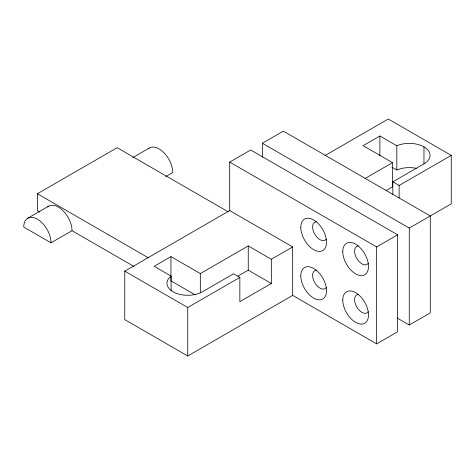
<?xml version="1.0" encoding="UTF-8"?>
<svg xmlns="http://www.w3.org/2000/svg" width="475" height="475" viewBox="0 0 475 475"><rect width="100%" height="100%" fill="white"/><g stroke="black" fill="none" stroke-linecap="round" stroke-linejoin="round"><path stroke-width="0.71" d="M39.841 212.123L37.394 210.71L37.394 193.747L117.147 147.701L228.297 211.874M27.52 218.375L48.509 206.257M132.715 157.641L149.251 148.093M51.033 242.82A19.291 11.139 60 0 0 37.394 219.189A19.291 11.139 60 0 0 23.75 227.068L51.033 242.82L72.022 230.702L133.95 266.457M165.769 176.581L172.763 172.538A19.291 11.139 60 0 0 163.584 152.356A19.291 11.139 60 0 0 148.396 148.734M229.704 210.573L229.704 162.106L250.693 149.987L397.611 234.81L397.611 331.746L376.622 343.864L292.671 295.397L187.732 355.983L124.765 319.628L124.765 271.16L229.704 210.573L292.671 246.923L292.671 295.397M262.36 157.314L262.36 143.254L283.349 131.136L430.261 215.953L430.261 312.894L409.272 325.013L397.082 317.977M324.942 155.592L388.289 119.017L451.25 155.373L451.25 203.84L409.272 228.071L262.36 143.254M170.941 256.619L154.155 266.309L171.095 276.088A20.775 11.994 0 0 0 173.939 292.25A20.775 11.994 0 0 0 202.071 291.959L233.552 273.784L239.851 277.418L239.851 301.655L271.332 283.48L271.332 259.243L248.247 245.913L200.325 273.582L170.941 256.619L170.941 280.856L195.213 294.868M392.831 194.311L392.831 181.824L424.312 163.649A20.775 11.994 0 0 0 424.816 147.41A20.775 11.994 0 0 0 396.821 145.766L379.881 135.987L363.102 145.677L392.487 162.64L392.487 186.877L386.092 190.564M365.008 178.505L392.487 162.64M238.023 276.052L248.247 270.15L271.332 283.48M124.765 271.16L187.732 307.509L239.851 277.418M271.332 259.243L292.671 246.923M392.831 181.824L399.131 185.464L451.25 155.373M229.704 162.106L376.622 246.923L397.611 234.81M391.804 167.105L396.821 170.002A20.775 11.994 0 0 1 416.533 168.364M37.394 193.747L148.544 257.919M423.967 146.888L423.967 163.78M409.272 228.071L409.272 325.013M399.131 185.464L399.131 197.944M396.821 145.766L396.821 170.002M379.881 135.987L379.881 155.818M376.622 246.923L376.622 343.864M248.247 245.913L248.247 270.15M200.325 273.582L200.325 292.677M187.732 307.509L187.732 355.983M171.095 276.088L171.095 290.777M47.654 206.898A19.291 11.139 60 0 1 62.843 210.514A19.291 11.139 60 0 1 72.022 230.702M326.313 239.085A10.391 5.997 60 0 1 314.759 234.169A10.391 5.997 60 0 1 316.279 221.706M368.291 263.322A10.391 5.997 60 0 1 356.737 258.406A10.391 5.997 60 0 1 358.257 245.943M368.291 311.79A10.391 5.997 60 0 1 356.737 306.874A10.391 5.997 60 0 1 358.257 294.411M326.313 287.559A10.391 5.997 60 0 1 314.759 282.643A10.391 5.997 60 0 1 316.279 270.174M342.778 300.093A18.181 10.498 60 0 0 362.063 324.081A18.181 10.498 60 0 0 362.063 298.365A18.181 10.498 60 0 0 342.778 300.093M342.778 251.619A18.181 10.498 60 0 0 362.063 275.607A18.181 10.498 60 0 0 362.063 249.898A18.181 10.498 60 0 0 342.778 251.619M300.8 275.856A18.181 10.498 60 0 0 320.085 299.844A18.181 10.498 60 0 0 320.085 274.134A18.181 10.498 60 0 0 300.8 275.856M300.8 227.388A18.181 10.498 60 0 0 320.085 251.376A18.181 10.498 60 0 0 320.085 225.667A18.181 10.498 60 0 0 300.8 227.388"/></g></svg>
